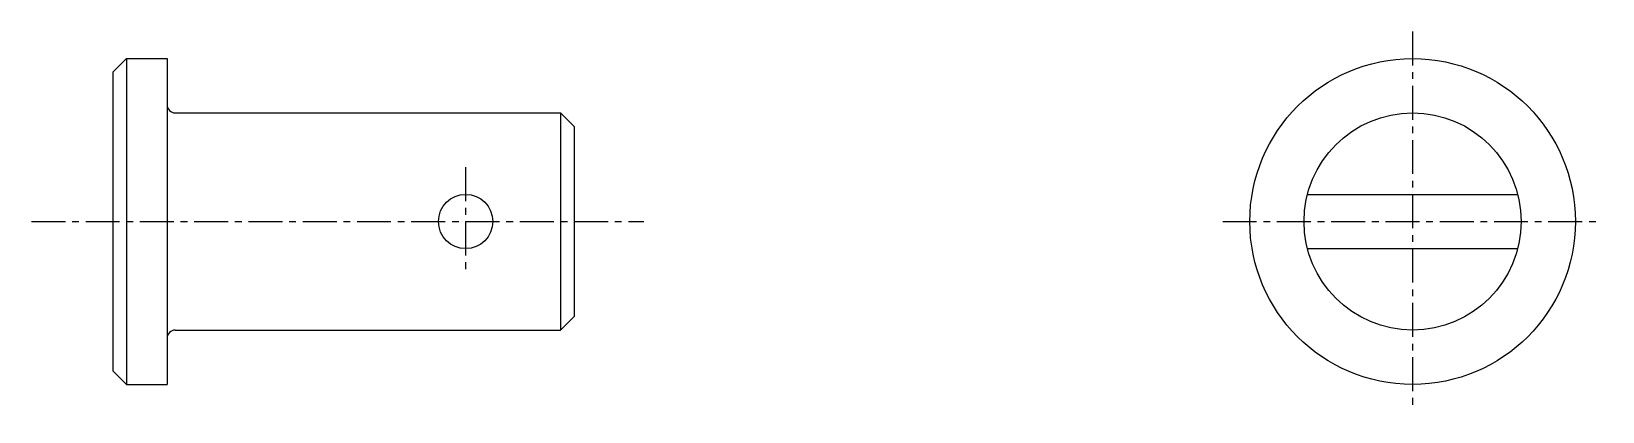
# Model space of a CAD drawing. Extents: x 44 to 106, y 74 to 185.
# Drawn here: x 44.2 to 102.1, y 171.4 to 185.4 of the extents above; entities outside this region: 2.
import ezdxf

# ---------------------------------------------------------------- set-up
doc = ezdxf.new("R2010")
doc.units = 0
doc.linetypes.add('CENTER', pattern=[2, 1.25, -0.25, 0.25, -0.25])
doc.linetypes.add('DASHED', pattern=[19.05, 12.7, -6.35])
doc.layers.get('0').update_dxf_attribs({"linetype": 'CONTINUOUS'})
doc.layers.add('CENTER', color=1, linetype='CENTER')

msp = doc.modelspace()

# ---------------------------------------------------------------- linework, layer by layer
for p, q in [((47.235, 183.932), (47.735, 184.432)), ((47.735, 184.432), (47.735, 172.432)), ((47.735, 184.432), (49.235, 184.432)), ((49.235, 184.432), (49.235, 172.432)), ((47.235, 183.932), (47.235, 172.932)), ((49.535, 182.432), (63.735, 182.432)), ((53.085, 182.432), (53.085, 182.432)), ((56.635, 182.432), (56.635, 182.432)), ((63.735, 182.432), (63.735, 174.432)), ((63.735, 182.432), (64.235, 181.932)), ((64.235, 181.932), (64.235, 174.932)), ((63.735, 174.432), (64.235, 174.932)), ((49.535, 174.432), (63.735, 174.432)), ((47.235, 172.932), (47.735, 172.432)), ((47.735, 172.432), (49.235, 172.432))]:
    msp.add_line(p, q)
at = {"color": 3, "linetype": 'DASHED'}
for p, q in [((91.263, 179.432), (99.009, 179.432)), ((91.263, 177.432), (99.009, 177.432))]:
    msp.add_line(p, q, dxfattribs=at)
for centre, radius in [((95.136, 178.432), 6), ((95.136, 178.432), 4), ((60.235, 178.432), 1)]:
    msp.add_circle(centre, radius)
for centre, start, end in [((49.535, 182.732), 180, 270), ((49.535, 174.132), 90, 180)]:
    msp.add_arc(centre, 0.3, start, end)
at = {"layer": 'CENTER', "color": 1, "linetype": 'CENTER'}
for p, q in [((95.136, 185.432), (95.136, 171.432)), ((60.235, 180.432), (60.235, 176.432)), ((44.235, 178.432), (66.801, 178.432)), ((88.136, 178.432), (102.136, 178.432))]:
    msp.add_line(p, q, dxfattribs=at)

# ---------------------------------------------------------------- texts
for s, p in [('HCLGN 8-10', (44.469, 104.309)), ('HCLGN08', (44.469, 74.309))]:
    msp.add_text(s, height=8).set_placement(p)

doc.saveas('drawing.dxf')
